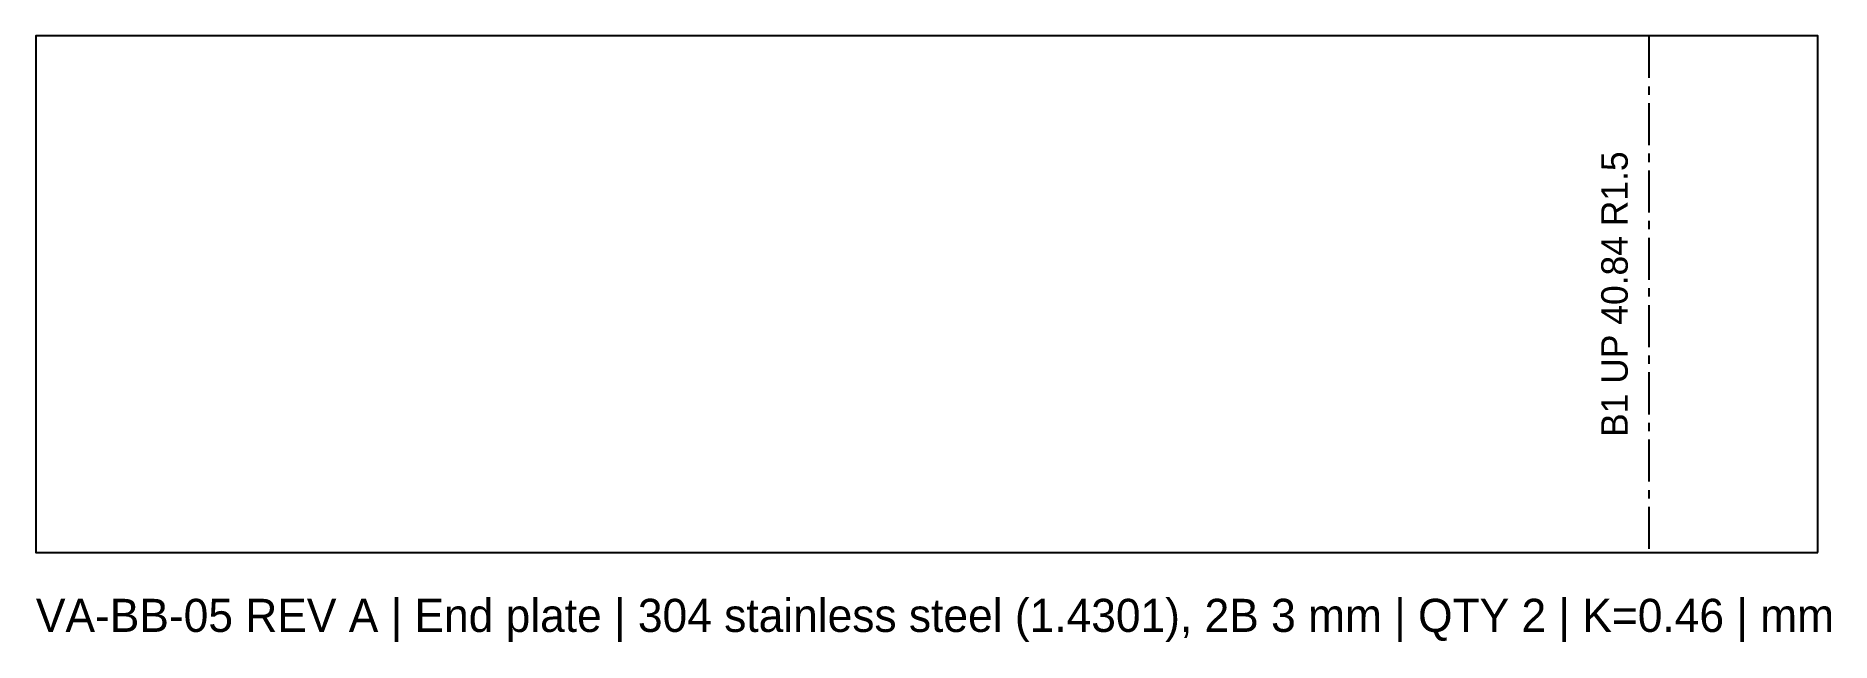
# Model space of a CAD drawing. Header units: millimetres. Extents: x 0 to 271, y -14 to 78.
import ezdxf
from ezdxf.enums import TextEntityAlignment as Align

# ---------------------------------------------------------------- set-up
doc = ezdxf.new("R2010")
doc.units = ezdxf.units.MM
doc.linetypes.add('CENTER', pattern=[10.16, 6.35, -1.27, 1.27, -1.27])
for name, color, linetype in [('BEND_UP', 1, 'CENTER'), ('CUT', 7, 'Continuous'), ('INFO', 8, 'Continuous')]:
    doc.layers.add(name, color=color, linetype=linetype)

msp = doc.modelspace()

# ---------------------------------------------------------------- linework, layer by layer
at = {"layer": 'BEND_UP'}
msp.add_line((243.32, 78), (243.32, 0), dxfattribs=at)
at = {"layer": 'CUT'}
msp.add_lwpolyline([(268.79, 0), (268.79, 78), (0, 78), (0, 0), (268.79, 0)], close=True, dxfattribs=at)

# ---------------------------------------------------------------- texts
at = {"layer": 'INFO'}
msp.add_text('B1 UP 40.84 R1.5', height=4, rotation=90, dxfattribs=at).set_placement((241.32, 39), align=Align.BOTTOM_CENTER)
msp.add_text('VA-BB-05 REV A | End plate | 304 stainless steel (1.4301), 2B 3 mm | QTY 2 | K=0.46 | mm', height=5, dxfattribs=at).set_placement((0, -12))

doc.saveas('drawing.dxf')
